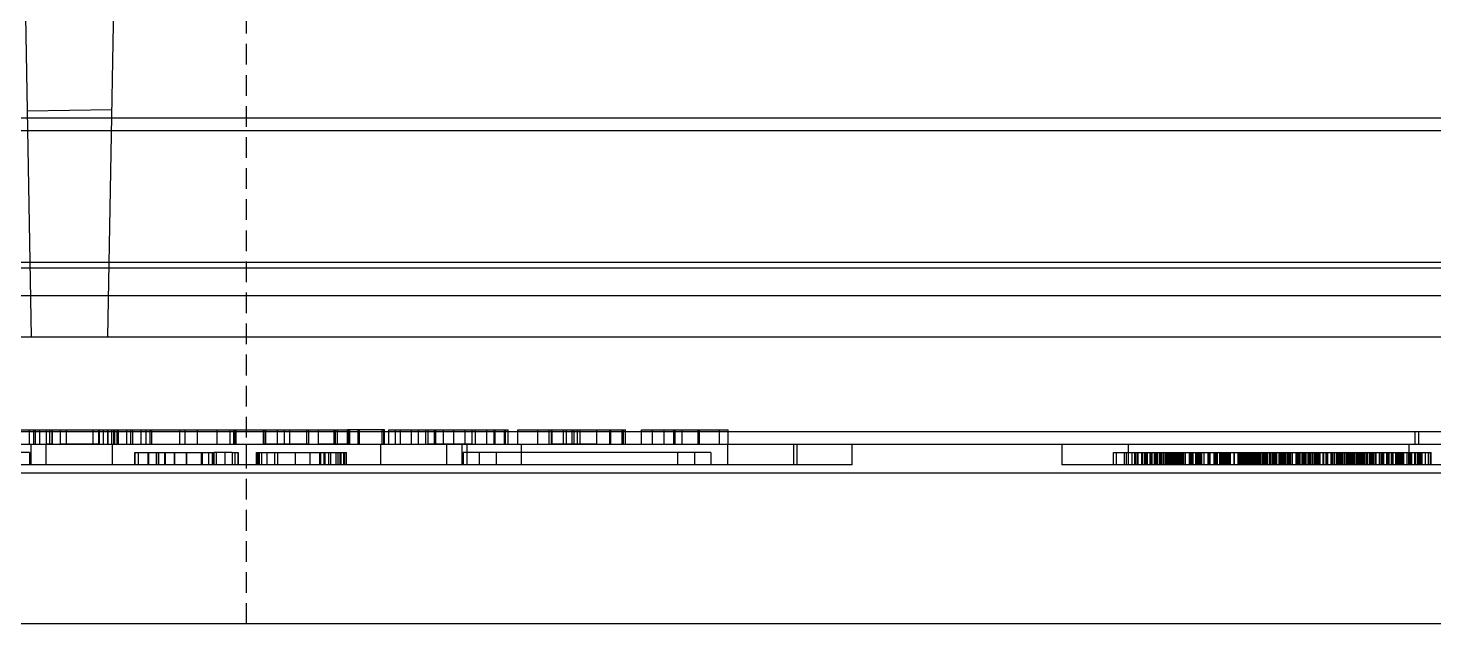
# Model space of a CAD drawing. Extents: x 0 to 144, y 0 to 203.
# Drawn here: x 66.73 to 100.66, y 0 to 14.38 of the extents above; entities that cross this region are included whole.
import ezdxf

# ---------------------------------------------------------------- set-up
doc = ezdxf.new("R2010")
doc.units = 0
doc.linetypes.add('DASHED', pattern=[0.75, 0.5, -0.25])
doc.layers.add('-15N-THT. THIẾT BỊ ĐÓNG MỞ', color=40, linetype='CONTINUOUS')

# ---------------------------------------------------------------- blocks, each defined once
blk = doc.blocks.new('06 - N - SC VSD CHIẾU TRÊN ATV630U07~55N4')
at = {"layer": '-15N-THT. THIẾT BỊ ĐÓNG MỞ', "color": 6, "linetype": 'DASHED'}
blk.add_line((0, 0), (0, -203), dxfattribs=at)
at = {"layer": '-15N-THT. THIẾT BỊ ĐÓNG MỞ'}
for p, q in [((-5.507, -178.13), (-5.194, -196.072)), ((-3.34, -196.072), (-3.2, -188.09)), ((-5.289, -190.617), (-3.244, -190.581)), ((-3.244, -190.581), (-3.244, -190.581)), ((41.619, -190.789), (-41.1, -190.789)), ((-50.569, -191.088), (50.568, -191.088)), ((60.786, -194.28), (-60.787, -194.28)), ((60.786, -194.41), (-60.787, -194.41)), ((-55.055, -195.076), (55.054, -195.076)), ((-55.177, -196.072), (55.197, -196.072)), ((-3.34, -196.072), (-3.34, -196.072)), ((30.605, -198.365), (-29.836, -198.365)), ((-6.046, -198.315), (-5.099, -198.315)), ((-5.266, -198.315), (-0.7, -198.315)), ((-5.266, -198.315), (-5.266, -198.315)), ((-5.233, -198.664), (-5.233, -198.315)), ((-5.128, -198.664), (-5.128, -198.315)), ((-5.099, -198.315), (-5.099, -198.664)), ((-5.091, -198.664), (-5.091, -198.315)), ((-4.984, -198.664), (-4.984, -198.315)), ((-4.825, -198.664), (-4.825, -198.315)), ((-4.744, -198.664), (-4.744, -198.315)), ((-4.689, -198.664), (-4.689, -198.315)), ((-4.678, -198.664), (-4.678, -198.315)), ((-4.482, -198.664), (-4.482, -198.315)), ((-4.341, -198.315), (-4.341, -198.315)), ((-4.341, -198.664), (-4.341, -198.315)), ((-3.694, -198.664), (-3.694, -198.315)), ((-3.561, -198.664), (-3.561, -198.315)), ((-3.561, -198.315), (-3.561, -198.315)), ((-3.544, -198.664), (-3.544, -198.315)), ((-3.445, -198.664), (-3.445, -198.315)), ((-3.342, -198.664), (-3.342, -198.315)), ((-3.331, -198.664), (-3.331, -198.315)), ((-3.241, -198.664), (-3.241, -198.315)), ((-3.193, -198.315), (-3.193, -198.315)), ((-3.193, -198.664), (-3.193, -198.315)), ((-3.193, -198.315), (-2.413, -198.315)), ((-3.172, -198.664), (-3.172, -198.315)), ((-3.12, -198.664), (-3.12, -198.315)), ((-3.087, -198.664), (-3.087, -198.315)), ((-2.886, -198.664), (-2.886, -198.315)), ((-2.789, -198.664), (-2.789, -198.315)), ((-2.738, -198.664), (-2.738, -198.315)), ((-2.548, -198.315), (-2.548, -198.664)), ((-2.414, -198.664), (-2.414, -198.315)), ((-2.413, -198.664), (-2.413, -198.315)), ((-2.413, -198.315), (-2.413, -198.315)), ((-2.413, -198.315), (-2.413, -198.315)), ((-2.32, -198.664), (-2.32, -198.315)), ((-2.281, -198.664), (-2.281, -198.315)), ((-1.604, -198.664), (-1.604, -198.315)), ((-1.479, -198.315), (-1.479, -198.315)), ((-1.479, -198.664), (-1.479, -198.315)), ((-1.478, -198.315), (-1.478, -198.315)), ((-1.478, -198.664), (-1.478, -198.315)), ((-1.175, -198.664), (-1.175, -198.315)), ((-1.175, -198.315), (-1.175, -198.315)), ((-1.175, -198.315), (-1.175, -198.315)), ((-0.7, -198.315), (-0.391, -198.315)), ((-0.7, -198.664), (-0.7, -198.315)), ((-0.7, -198.315), (-0.7, -198.315)), ((-0.391, -198.315), (2.202, -198.315)), ((-0.391, -198.664), (-0.391, -198.315)), ((-0.3, -198.664), (-0.3, -198.315)), ((-0.3, -198.315), (-0.3, -198.315)), ((-0.268, -198.664), (-0.268, -198.315)), ((-0.268, -198.315), (-0.268, -198.315)), ((-0.241, -198.664), (-0.241, -198.315)), ((-0.241, -198.315), (-0.241, -198.315)), ((0.417, -198.664), (0.417, -198.315)), ((0.434, -198.664), (0.434, -198.315)), ((0.472, -198.315), (0.472, -198.315)), ((0.472, -198.664), (0.472, -198.315)), ((0.75, -198.315), (0.75, -198.315)), ((0.75, -198.664), (0.75, -198.315)), ((0.92, -198.664), (0.92, -198.315)), ((1.049, -198.664), (1.049, -198.315)), ((1.462, -198.664), (1.462, -198.315)), ((1.463, -198.664), (1.463, -198.315)), ((1.511, -198.664), (1.511, -198.315)), ((1.74, -198.664), (1.74, -198.315)), ((1.745, -198.664), (1.745, -198.315)), ((2.124, -198.664), (2.124, -198.315)), ((2.142, -198.664), (2.142, -198.315)), ((2.157, -198.664), (2.157, -198.315)), ((2.157, -198.315), (2.157, -198.315)), ((2.2, -198.664), (2.2, -198.315)), ((2.202, -198.315), (2.505, -198.315)), ((2.202, -198.664), (2.202, -198.315)), ((3.338, -198.315), (2.446, -198.315)), ((2.446, -198.664), (2.446, -198.315)), ((2.452, -198.664), (2.452, -198.315)), ((2.466, -198.664), (2.466, -198.315)), ((2.502, -198.315), (2.502, -198.315)), ((2.502, -198.664), (2.502, -198.315)), ((2.704, -198.315), (2.704, -198.315)), ((2.704, -198.664), (2.704, -198.315)), ((2.729, -198.664), (2.729, -198.315)), ((3.282, -198.315), (3.282, -198.315)), ((3.282, -198.664), (3.282, -198.315)), ((3.318, -198.664), (3.318, -198.315)), ((3.338, -198.664), (3.338, -198.315)), ((3.442, -198.664), (3.442, -198.315)), ((3.442, -198.315), (5.45, -198.315)), ((3.6, -198.664), (3.6, -198.315)), ((3.724, -198.664), (3.724, -198.315)), ((3.986, -198.664), (3.986, -198.315)), ((4.154, -198.664), (4.154, -198.315)), ((4.335, -198.664), (4.335, -198.315)), ((4.388, -198.664), (4.388, -198.315)), ((4.542, -198.664), (4.542, -198.315)), ((4.542, -198.315), (4.542, -198.315)), ((4.573, -198.315), (4.573, -198.315)), ((4.573, -198.664), (4.573, -198.315)), ((4.759, -198.664), (4.759, -198.315)), ((5.012, -198.664), (5.012, -198.315)), ((5.285, -198.664), (5.285, -198.315)), ((5.45, -198.315), (5.45, -198.315)), ((5.45, -198.315), (6.253, -198.315)), ((5.45, -198.664), (5.45, -198.315)), ((5.53, -198.315), (5.53, -198.315)), ((5.53, -198.664), (5.53, -198.315)), ((5.807, -198.664), (5.807, -198.315)), ((5.807, -198.315), (5.807, -198.315)), ((5.985, -198.664), (5.985, -198.315)), ((6.008, -198.664), (6.008, -198.315)), ((6.23, -198.664), (6.23, -198.315)), ((6.23, -198.315), (6.23, -198.315)), ((6.253, -198.315), (6.324, -198.315)), ((6.253, -198.664), (6.253, -198.315)), ((6.253, -198.315), (6.253, -198.315)), ((6.324, -198.664), (6.324, -198.315)), ((6.324, -198.315), (6.324, -198.315)), ((6.558, -198.315), (9.151, -198.315)), ((6.558, -198.664), (6.558, -198.315)), ((7.037, -198.315), (7.037, -198.315)), ((7.037, -198.664), (7.037, -198.315)), ((7.314, -198.664), (7.314, -198.315)), ((7.314, -198.315), (7.314, -198.315)), ((7.314, -198.315), (7.314, -198.315)), ((7.367, -198.664), (7.367, -198.315)), ((7.383, -198.664), (7.383, -198.315)), ((7.655, -198.664), (7.655, -198.315)), ((7.727, -198.664), (7.727, -198.315)), ((7.868, -198.664), (7.868, -198.315)), ((7.915, -198.664), (7.915, -198.315)), ((7.998, -198.664), (7.998, -198.315)), ((8.062, -198.664), (8.062, -198.315)), ((8.462, -198.664), (8.462, -198.315)), ((8.776, -198.664), (8.776, -198.315)), ((8.783, -198.664), (8.783, -198.315)), ((8.798, -198.315), (8.798, -198.315)), ((8.798, -198.664), (8.798, -198.315)), ((9.076, -198.315), (9.076, -198.315)), ((9.076, -198.664), (9.076, -198.315)), ((9.085, -198.664), (9.085, -198.315)), ((9.092, -198.664), (9.092, -198.315)), ((9.107, -198.664), (9.107, -198.315)), ((9.107, -198.315), (9.107, -198.315)), ((9.149, -198.664), (9.149, -198.315)), ((9.151, -198.664), (9.151, -198.315)), ((9.535, -198.315), (10.316, -198.315)), ((9.535, -198.664), (9.535, -198.315)), ((9.535, -198.315), (9.535, -198.315)), ((9.805, -198.664), (9.805, -198.315)), ((10.089, -198.664), (10.089, -198.315)), ((10.316, -198.664), (10.316, -198.315)), ((10.316, -198.315), (10.316, -198.315)), ((10.316, -198.315), (11.634, -198.315)), ((10.316, -198.315), (10.316, -198.315)), ((10.35, -198.664), (10.35, -198.315)), ((10.518, -198.664), (10.518, -198.315)), ((10.907, -198.664), (10.907, -198.315)), ((10.907, -198.315), (10.907, -198.315)), ((10.939, -198.664), (10.939, -198.315)), ((10.939, -198.315), (10.939, -198.315)), ((11.42, -198.664), (11.42, -198.315)), ((11.634, -198.664), (11.634, -198.315)), ((28.206, -198.365), (28.206, -198.664)), ((28.292, -198.365), (28.292, -198.664)), ((-32.606, -198.664), (33.371, -198.664)), ((-5.202, -198.664), (-5.202, -199.162)), ((-4.835, -198.664), (-4.835, -199.162)), ((-4.835, -198.664), (-4.835, -199.162)), ((-4.678, -198.664), (-4.825, -198.664)), ((-3.544, -198.664), (-4.482, -198.664)), ((-4.341, -198.664), (-4.341, -198.664)), ((-3.561, -198.664), (-3.561, -198.664)), ((-3.24, -198.664), (-3.24, -198.664)), ((-3.24, -198.664), (-3.24, -199.162)), ((-3.193, -198.664), (-3.193, -198.664)), ((-2.413, -198.664), (-2.413, -198.664)), ((-2.413, -198.664), (-2.413, -198.664)), ((-1.479, -198.664), (-1.479, -198.664)), ((-1.478, -198.664), (-1.478, -198.664)), ((-1.175, -198.664), (-1.175, -198.664)), ((-1.175, -198.664), (-1.175, -198.664)), ((-0.7, -198.664), (-0.7, -198.664)), ((-0.3, -198.664), (-0.3, -198.664)), ((-0.268, -198.664), (-0.268, -198.664)), ((-0.241, -198.664), (-0.241, -198.664)), ((-0.001, -198.664), (-0.001, -199.162)), ((1.511, -198.664), (0.434, -198.664)), ((0.472, -198.664), (0.472, -198.664)), ((0.75, -198.664), (0.75, -198.664)), ((2.452, -198.664), (1.745, -198.664)), ((2.157, -198.664), (2.157, -198.664)), ((2.502, -198.664), (2.502, -198.664)), ((2.704, -198.664), (2.704, -198.664)), ((3.239, -198.664), (3.239, -199.162)), ((3.239, -198.664), (3.239, -198.664)), ((3.282, -198.664), (3.282, -198.664)), ((5.45, -198.664), (4.388, -198.664)), ((4.542, -198.664), (4.542, -198.664)), ((4.573, -198.664), (4.573, -198.664)), ((4.834, -198.664), (4.834, -199.162)), ((5.201, -198.664), (5.201, -199.162)), ((5.321, -198.664), (5.321, -199.162)), ((5.45, -198.664), (5.45, -198.664)), ((5.53, -198.664), (5.53, -198.664)), ((5.807, -198.664), (5.807, -198.664)), ((6.23, -198.664), (6.23, -198.664)), ((6.253, -198.664), (6.253, -198.664)), ((6.324, -198.664), (6.324, -198.664)), ((6.639, -199.162), (6.639, -198.664)), ((7.037, -198.664), (7.037, -198.664)), ((7.314, -198.664), (7.314, -198.664)), ((7.314, -198.664), (7.314, -198.664)), ((8.462, -198.664), (7.383, -198.664)), ((8.798, -198.664), (8.798, -198.664)), ((9.076, -198.664), (9.076, -198.664)), ((9.107, -198.664), (9.107, -198.664)), ((9.535, -198.664), (9.535, -198.664)), ((10.316, -198.664), (10.316, -198.664)), ((10.316, -198.664), (10.316, -198.664)), ((10.907, -198.664), (10.907, -198.664)), ((10.939, -198.664), (10.939, -198.664)), ((11.612, -198.664), (11.612, -199.162)), ((11.612, -198.664), (11.612, -199.162)), ((13.207, -198.664), (13.207, -198.664)), ((13.207, -198.664), (13.207, -199.162)), ((13.296, -199.162), (13.296, -198.664)), ((14.623, -199.162), (14.623, -198.664)), ((19.686, -198.664), (19.686, -199.162)), ((19.686, -198.664), (19.686, -198.664)), ((21.281, -198.664), (21.281, -199.162)), ((28.059, -198.664), (28.059, -199.162)), ((28.059, -198.664), (28.059, -199.162)), ((28.059, -198.664), (28.059, -199.162)), ((3.239, -199.162), (-11.613, -199.162)), ((-5.234, -198.863), (-11.214, -198.863)), ((-5.234, -198.863), (-5.234, -198.863)), ((-5.234, -198.863), (-5.234, -199.162)), ((-5.234, -199.162), (-5.234, -199.162)), ((-3.24, -199.162), (-4.835, -199.162)), ((-3.24, -199.162), (-3.24, -199.162)), ((-2.692, -198.863), (-1.453, -198.863)), ((-2.692, -198.863), (-2.692, -199.162)), ((-2.692, -199.162), (-2.692, -198.863)), ((-2.612, -198.863), (-2.612, -199.162)), ((-2.608, -198.863), (-2.608, -199.162)), ((-2.373, -198.863), (-2.373, -199.162)), ((-2.364, -198.863), (-2.364, -199.162)), ((-2.169, -198.863), (-2.169, -199.162)), ((-2.169, -199.162), (-2.169, -198.863)), ((-2.169, -199.162), (-2.169, -198.863)), ((-2.115, -198.863), (-2.115, -199.162)), ((-2.115, -198.863), (-2.115, -199.162)), ((-1.977, -198.863), (-1.977, -199.162)), ((-1.974, -198.863), (-1.974, -199.162)), ((-1.965, -198.863), (-1.965, -199.162)), ((-1.96, -198.863), (-1.96, -199.162)), ((-1.739, -198.863), (-1.739, -199.162)), ((-1.731, -198.863), (-1.731, -199.162)), ((-1.453, -198.863), (-1.453, -199.162)), ((-1.453, -198.863), (-0.773, -198.863)), ((-1.446, -198.863), (-1.446, -199.162)), ((-1.442, -198.863), (-1.442, -199.162)), ((-1.082, -199.162), (-1.082, -198.863)), ((-1.068, -198.863), (-1.068, -199.162)), ((-0.909, -198.863), (-0.909, -199.162)), ((-0.818, -199.162), (-0.818, -198.863)), ((-0.81, -198.863), (-0.81, -199.162)), ((-0.719, -199.162), (-0.81, -199.162)), ((-0.773, -199.162), (-0.773, -198.863)), ((-0.342, -198.863), (-0.773, -198.863)), ((-0.719, -199.162), (-0.719, -198.863)), ((-0.516, -198.863), (-0.516, -199.162)), ((-0.342, -198.863), (-0.196, -198.863)), ((-0.342, -198.863), (-0.342, -199.162)), ((-0.276, -198.863), (-0.276, -199.162)), ((-0.196, -198.863), (-0.196, -198.863)), ((-0.196, -198.863), (-0.196, -199.162)), ((-0.196, -199.162), (-0.196, -198.863)), ((0.249, -198.863), (2.288, -198.863)), ((0.249, -198.863), (0.249, -198.863)), ((0.249, -199.162), (0.249, -198.863)), ((0.249, -199.162), (0.249, -199.162)), ((0.254, -199.162), (0.254, -198.863)), ((0.283, -199.162), (0.283, -198.863)), ((0.317, -199.162), (0.317, -198.863)), ((0.378, -199.162), (0.378, -198.863)), ((0.505, -199.162), (0.505, -198.863)), ((0.692, -199.162), (0.692, -198.863)), ((0.692, -199.162), (0.692, -198.863)), ((0.765, -199.162), (0.765, -198.863)), ((0.765, -198.863), (0.765, -198.863)), ((0.765, -199.162), (0.765, -199.162)), ((1.188, -199.162), (1.188, -198.863)), ((1.544, -199.162), (1.544, -198.863)), ((1.779, -199.162), (1.779, -198.863)), ((1.798, -199.162), (1.798, -198.863)), ((1.881, -199.162), (1.881, -198.863)), ((1.902, -199.162), (1.902, -198.863)), ((1.996, -199.162), (1.996, -198.863)), ((2.04, -199.162), (2.04, -198.863)), ((2.172, -199.162), (2.172, -198.863)), ((2.172, -199.162), (2.172, -198.863)), ((2.219, -199.162), (2.219, -198.863)), ((2.267, -199.162), (2.267, -198.863)), ((2.288, -198.863), (2.42, -198.863)), ((2.288, -199.162), (2.288, -198.863)), ((2.352, -199.162), (2.352, -198.863)), ((2.381, -199.162), (2.381, -198.863)), ((2.42, -199.162), (2.42, -198.863)), ((4.834, -199.162), (3.239, -199.162)), ((3.239, -199.162), (3.239, -199.162)), ((11.612, -199.162), (4.834, -199.162)), ((11.213, -198.863), (5.233, -198.863)), ((5.233, -198.863), (5.233, -199.162)), ((5.233, -198.863), (5.233, -198.863)), ((5.233, -199.162), (5.233, -199.162)), ((5.631, -198.863), (5.631, -198.863)), ((5.631, -199.162), (5.631, -198.863)), ((5.631, -199.162), (5.631, -199.162)), ((6.03, -198.863), (6.03, -199.162)), ((10.416, -199.162), (10.416, -198.863)), ((10.815, -198.863), (10.815, -198.863)), ((10.815, -198.863), (10.815, -199.162)), ((10.815, -199.162), (10.815, -199.162)), ((11.213, -198.863), (11.213, -198.863)), ((11.213, -198.863), (11.213, -199.162)), ((11.213, -199.162), (11.213, -199.162)), ((13.207, -199.162), (11.612, -199.162)), ((14.623, -199.162), (12.159, -199.162)), ((13.207, -199.162), (13.207, -199.162)), ((21.281, -199.162), (19.686, -199.162)), ((19.686, -199.162), (19.686, -199.162)), ((20.932, -198.863), (21.248, -198.863)), ((20.932, -198.863), (20.932, -198.863)), ((20.932, -199.162), (20.932, -198.863)), ((20.932, -199.162), (20.932, -199.162)), ((21, -199.162), (21, -198.863)), ((21.007, -199.162), (21.007, -198.863)), ((21.191, -198.863), (21.191, -199.162)), ((21.248, -198.863), (21.48, -198.863)), ((21.248, -199.162), (21.248, -198.863)), ((28.059, -199.162), (21.281, -199.162)), ((21.377, -198.863), (21.377, -199.162)), ((21.448, -198.863), (21.448, -198.863)), ((21.448, -199.162), (21.448, -198.863)), ((21.448, -199.162), (21.448, -199.162)), ((21.48, -198.863), (21.639, -198.863)), ((21.48, -198.863), (21.48, -198.863)), ((21.48, -199.162), (21.48, -198.863)), ((21.48, -199.162), (21.48, -198.863)), ((21.48, -199.162), (21.48, -199.162)), ((21.514, -198.863), (21.514, -199.162)), ((21.518, -199.162), (21.518, -198.863)), ((21.61, -198.863), (21.61, -199.162)), ((21.629, -198.863), (21.629, -199.162)), ((21.639, -198.863), (27.66, -198.863)), ((21.639, -199.162), (21.639, -198.863)), ((21.68, -198.863), (21.68, -198.863)), ((21.68, -198.863), (21.68, -199.162)), ((21.68, -198.863), (21.68, -198.863)), ((21.68, -199.162), (21.68, -199.162)), ((21.68, -199.162), (21.68, -199.162)), ((21.703, -198.863), (21.703, -199.162)), ((21.712, -199.162), (21.712, -198.863)), ((21.738, -198.863), (21.738, -198.863)), ((21.738, -199.162), (21.738, -198.863)), ((21.738, -199.162), (21.738, -199.162)), ((21.752, -199.162), (21.752, -198.863)), ((21.815, -199.162), (21.815, -198.863)), ((21.829, -198.863), (21.829, -199.162)), ((21.857, -198.863), (21.857, -199.162)), ((21.911, -198.863), (21.911, -199.162)), ((21.925, -199.162), (21.925, -198.863)), ((21.943, -198.863), (21.943, -199.162)), ((21.97, -198.863), (21.97, -199.162)), ((21.977, -199.162), (21.977, -198.863)), ((21.996, -199.162), (21.996, -198.863)), ((22.031, -198.863), (22.031, -199.162)), ((22.034, -198.863), (22.034, -199.162)), ((22.058, -198.863), (22.058, -199.162)), ((22.078, -198.863), (22.078, -198.863)), ((22.078, -199.162), (22.078, -198.863)), ((22.078, -199.162), (22.078, -199.162)), ((22.088, -198.863), (22.088, -199.162)), ((22.126, -198.863), (22.126, -199.162)), ((22.131, -198.863), (22.131, -199.162)), ((22.154, -199.162), (22.154, -198.863)), ((22.194, -198.863), (22.194, -199.162)), ((22.196, -198.863), (22.196, -198.863)), ((22.196, -199.162), (22.196, -198.863)), ((22.196, -199.162), (22.196, -199.162)), ((22.207, -198.863), (22.207, -199.162)), ((22.223, -198.863), (22.223, -199.162)), ((22.224, -198.863), (22.224, -199.162)), ((22.229, -198.863), (22.229, -199.162)), ((22.234, -198.863), (22.234, -199.162)), ((22.235, -199.162), (22.235, -198.863)), ((22.256, -198.863), (22.256, -199.162)), ((22.256, -199.162), (22.256, -198.863)), ((22.257, -199.162), (22.257, -198.863)), ((22.28, -199.162), (22.28, -198.863)), ((22.292, -199.162), (22.292, -198.863)), ((22.318, -198.863), (22.318, -199.162)), ((22.325, -198.863), (22.325, -199.162)), ((22.339, -198.863), (22.339, -198.863)), ((22.339, -199.162), (22.339, -198.863)), ((22.339, -199.162), (22.339, -199.162)), ((22.343, -198.863), (22.343, -199.162)), ((22.359, -198.863), (22.359, -199.162)), ((22.374, -199.162), (22.374, -198.863)), ((22.376, -199.162), (22.376, -198.863)), ((22.385, -198.863), (22.385, -199.162)), ((22.416, -198.863), (22.416, -199.162)), ((22.417, -199.162), (22.417, -198.863)), ((22.424, -198.863), (22.424, -199.162)), ((22.43, -198.863), (22.43, -199.162)), ((22.436, -198.863), (22.436, -199.162)), ((22.437, -199.162), (22.437, -198.863)), ((22.441, -199.162), (22.441, -198.863)), ((22.467, -199.162), (22.467, -198.863)), ((22.477, -198.863), (22.477, -199.162)), ((22.481, -198.863), (22.481, -199.162)), ((22.484, -198.863), (22.484, -199.162)), ((22.484, -199.162), (22.484, -198.863)), ((22.494, -198.863), (22.494, -199.162)), ((22.497, -199.162), (22.497, -198.863)), ((22.513, -198.863), (22.513, -199.162)), ((22.518, -199.162), (22.518, -198.863)), ((22.524, -198.863), (22.524, -199.162)), ((22.541, -198.863), (22.541, -199.162)), ((22.556, -198.863), (22.556, -199.162)), ((22.561, -199.162), (22.561, -198.863)), ((22.597, -199.162), (22.597, -198.863)), ((22.597, -198.863), (22.597, -198.863)), ((22.597, -199.162), (22.597, -199.162)), ((22.608, -198.863), (22.608, -199.162)), ((22.621, -198.863), (22.621, -199.162)), ((22.657, -198.863), (22.657, -199.162)), ((22.762, -198.863), (22.762, -198.863)), ((22.762, -199.162), (22.762, -198.863)), ((22.762, -199.162), (22.762, -199.162)), ((22.778, -199.162), (22.778, -198.863)), ((22.799, -199.162), (22.799, -198.863)), ((22.804, -198.863), (22.804, -199.162)), ((22.819, -198.863), (22.819, -199.162)), ((22.83, -199.162), (22.83, -198.863)), ((22.844, -198.863), (22.844, -199.162)), ((22.846, -199.162), (22.846, -198.863)), ((22.92, -199.162), (22.92, -198.863)), ((22.933, -198.863), (22.933, -199.162)), ((22.959, -198.863), (22.959, -199.162)), ((22.997, -199.162), (22.997, -198.863)), ((23.008, -199.162), (23.008, -198.863)), ((23.02, -198.863), (23.02, -199.162)), ((23.02, -198.863), (23.02, -198.863)), ((23.02, -199.162), (23.02, -198.863)), ((23.02, -199.162), (23.02, -199.162)), ((23.053, -198.863), (23.053, -199.162)), ((23.121, -199.162), (23.121, -198.863)), ((23.216, -199.162), (23.216, -198.863)), ((23.217, -199.162), (23.217, -198.863)), ((23.25, -199.162), (23.25, -198.863)), ((23.267, -199.162), (23.267, -198.863)), ((23.359, -199.162), (23.359, -198.863)), ((23.36, -198.863), (23.36, -199.162)), ((23.36, -199.162), (23.36, -198.863)), ((23.399, -199.162), (23.399, -198.863)), ((23.4, -198.863), (23.4, -199.162)), ((23.402, -198.863), (23.402, -199.162)), ((23.442, -199.162), (23.442, -198.863)), ((23.444, -199.162), (23.444, -198.863)), ((23.499, -198.863), (23.499, -198.863)), ((23.499, -199.162), (23.499, -198.863)), ((23.499, -199.162), (23.499, -199.162)), ((23.501, -199.162), (23.501, -198.863)), ((23.52, -198.863), (23.52, -199.162)), ((23.524, -198.863), (23.524, -199.162)), ((23.541, -199.162), (23.541, -198.863)), ((23.556, -199.162), (23.556, -198.863)), ((23.562, -199.162), (23.562, -198.863)), ((23.569, -199.162), (23.569, -198.863)), ((23.581, -199.162), (23.581, -198.863)), ((23.602, -199.162), (23.602, -198.863)), ((23.602, -199.162), (23.602, -198.863)), ((23.622, -199.162), (23.622, -198.863)), ((23.622, -198.863), (23.622, -199.162)), ((23.622, -199.162), (23.622, -198.863)), ((23.622, -199.162), (23.622, -198.863)), ((23.644, -199.162), (23.644, -198.863)), ((23.644, -199.162), (23.644, -198.863)), ((23.644, -199.162), (23.644, -198.863)), ((23.649, -198.863), (23.649, -199.162)), ((23.649, -198.863), (23.649, -199.162)), ((23.673, -199.162), (23.673, -198.863)), ((23.693, -199.162), (23.693, -198.863)), ((23.713, -199.162), (23.713, -198.863)), ((23.718, -198.863), (23.718, -199.162)), ((23.719, -198.863), (23.719, -199.162)), ((23.723, -199.162), (23.723, -198.863)), ((23.724, -198.863), (23.724, -199.162)), ((23.726, -198.863), (23.726, -199.162)), ((23.744, -199.162), (23.744, -198.863)), ((23.755, -199.162), (23.755, -198.863)), ((23.758, -199.162), (23.758, -198.863)), ((23.837, -198.863), (23.837, -199.162)), ((23.841, -198.863), (23.841, -199.162)), ((23.938, -198.863), (23.938, -198.863)), ((23.938, -199.162), (23.938, -198.863)), ((23.938, -199.162), (23.938, -199.162)), ((23.944, -199.162), (23.944, -198.863)), ((23.965, -199.162), (23.965, -198.863)), ((23.971, -199.162), (23.971, -198.863)), ((23.98, -198.863), (23.98, -199.162)), ((23.981, -199.162), (23.981, -198.863)), ((23.984, -198.863), (23.984, -199.162)), ((23.985, -198.863), (23.985, -199.162)), ((24.014, -199.162), (24.014, -198.863)), ((24.016, -198.863), (24.016, -198.863)), ((24.016, -199.162), (24.016, -198.863)), ((24.016, -199.162), (24.016, -199.162)), ((24.03, -199.162), (24.03, -198.863)), ((24.056, -199.162), (24.056, -198.863)), ((24.063, -199.162), (24.063, -198.863)), ((24.073, -199.162), (24.073, -198.863)), ((24.099, -199.162), (24.099, -198.863)), ((24.104, -199.162), (24.104, -198.863)), ((24.122, -199.162), (24.122, -198.863)), ((24.129, -199.162), (24.129, -198.863)), ((24.142, -199.162), (24.142, -198.863)), ((24.165, -198.863), (24.165, -199.162)), ((24.172, -198.863), (24.172, -199.162)), ((24.175, -198.863), (24.175, -198.863)), ((24.175, -199.162), (24.175, -198.863)), ((24.175, -199.162), (24.175, -199.162)), ((24.179, -199.162), (24.179, -198.863)), ((24.197, -199.162), (24.197, -198.863)), ((24.233, -199.162), (24.233, -198.863)), ((24.252, -198.863), (24.252, -199.162)), ((24.283, -199.162), (24.283, -198.863)), ((24.298, -198.863), (24.298, -199.162)), ((24.301, -198.863), (24.301, -199.162)), ((24.32, -198.863), (24.32, -199.162)), ((24.332, -199.162), (24.332, -198.863)), ((24.334, -199.162), (24.334, -198.863)), ((24.347, -198.863), (24.347, -199.162)), ((24.347, -199.162), (24.347, -198.863)), ((24.347, -199.162), (24.347, -198.863)), ((24.356, -199.162), (24.356, -198.863)), ((24.367, -199.162), (24.367, -198.863)), ((24.38, -199.162), (24.38, -198.863)), ((24.4, -199.162), (24.4, -198.863)), ((24.416, -199.162), (24.416, -198.863)), ((24.427, -199.162), (24.427, -198.863)), ((24.43, -199.162), (24.43, -198.863)), ((24.448, -198.863), (24.448, -199.162)), ((24.461, -199.162), (24.461, -198.863)), ((24.476, -199.162), (24.476, -198.863)), ((24.492, -199.162), (24.492, -198.863)), ((24.533, -199.162), (24.533, -198.863)), ((24.535, -199.162), (24.535, -198.863)), ((24.535, -198.863), (24.535, -199.162)), ((24.553, -199.162), (24.553, -198.863)), ((24.553, -199.162), (24.553, -198.863)), ((24.568, -198.863), (24.568, -199.162)), ((24.574, -199.162), (24.574, -198.863)), ((24.608, -198.863), (24.608, -199.162)), ((24.609, -199.162), (24.609, -198.863)), ((24.609, -199.162), (24.609, -198.863)), ((24.61, -199.162), (24.61, -198.863)), ((24.614, -199.162), (24.614, -198.863)), ((24.646, -199.162), (24.646, -198.863)), ((24.648, -199.162), (24.648, -198.863)), ((24.693, -199.162), (24.693, -198.863)), ((24.695, -199.162), (24.695, -198.863)), ((24.726, -199.162), (24.726, -198.863)), ((24.738, -199.162), (24.738, -198.863)), ((24.773, -199.162), (24.773, -198.863)), ((24.779, -199.162), (24.779, -198.863)), ((24.796, -199.162), (24.796, -198.863)), ((24.796, -199.162), (24.796, -198.863)), ((24.821, -199.162), (24.821, -198.863)), ((24.823, -199.162), (24.823, -198.863)), ((24.85, -199.162), (24.85, -198.863)), ((24.876, -199.162), (24.876, -198.863)), ((24.926, -199.162), (24.926, -198.863)), ((24.93, -198.863), (24.93, -198.863)), ((24.93, -199.162), (24.93, -198.863)), ((24.93, -199.162), (24.93, -199.162)), ((24.936, -199.162), (24.936, -198.863)), ((24.937, -199.162), (24.937, -198.863)), ((24.952, -199.162), (24.952, -198.863)), ((24.963, -199.162), (24.963, -198.863)), ((24.965, -199.162), (24.965, -198.863)), ((24.972, -199.162), (24.972, -198.863)), ((24.979, -199.162), (24.979, -198.863)), ((25.001, -199.162), (25.001, -198.863)), ((25.006, -199.162), (25.006, -198.863)), ((25.04, -199.162), (25.04, -198.863)), ((25.041, -199.162), (25.041, -198.863)), ((25.043, -199.162), (25.043, -198.863)), ((25.047, -199.162), (25.047, -198.863)), ((25.06, -199.162), (25.06, -198.863)), ((25.082, -199.162), (25.082, -198.863)), ((25.123, -199.162), (25.123, -198.863)), ((25.126, -198.863), (25.126, -198.863)), ((25.126, -199.162), (25.126, -198.863)), ((25.126, -199.162), (25.126, -199.162)), ((25.134, -199.162), (25.134, -198.863)), ((25.134, -199.162), (25.134, -198.863)), ((25.147, -199.162), (25.147, -198.863)), ((25.167, -198.863), (25.167, -198.863)), ((25.167, -199.162), (25.167, -198.863)), ((25.167, -199.162), (25.167, -199.162)), ((25.195, -199.162), (25.195, -198.863)), ((25.2, -199.162), (25.2, -198.863)), ((25.203, -199.162), (25.203, -198.863)), ((25.21, -199.162), (25.21, -198.863)), ((25.25, -199.162), (25.25, -198.863)), ((25.337, -199.162), (25.337, -198.863)), ((25.364, -199.162), (25.364, -198.863)), ((25.373, -198.863), (25.373, -199.162)), ((25.373, -199.162), (25.373, -198.863)), ((25.377, -199.162), (25.377, -198.863)), ((25.379, -199.162), (25.379, -198.863)), ((25.382, -199.162), (25.382, -198.863)), ((25.386, -199.162), (25.386, -198.863)), ((25.388, -199.162), (25.388, -198.863)), ((25.393, -199.162), (25.393, -198.863)), ((25.403, -199.162), (25.403, -198.863)), ((25.413, -198.863), (25.413, -199.162)), ((25.415, -198.863), (25.415, -199.162)), ((25.418, -199.162), (25.418, -198.863)), ((25.432, -199.162), (25.432, -198.863)), ((25.481, -199.162), (25.481, -198.863)), ((25.516, -199.162), (25.516, -198.863)), ((25.523, -199.162), (25.523, -198.863)), ((25.532, -198.863), (25.532, -199.162)), ((25.537, -198.863), (25.537, -199.162)), ((25.556, -199.162), (25.556, -198.863)), ((25.567, -199.162), (25.567, -198.863)), ((25.57, -199.162), (25.57, -198.863)), ((25.584, -199.162), (25.584, -198.863)), ((25.626, -199.162), (25.626, -198.863)), ((25.635, -198.863), (25.635, -199.162)), ((25.635, -199.162), (25.635, -198.863)), ((25.635, -199.162), (25.635, -198.863)), ((25.643, -198.863), (25.643, -198.863)), ((25.643, -199.162), (25.643, -198.863)), ((25.643, -199.162), (25.643, -199.162)), ((25.651, -199.162), (25.651, -198.863)), ((25.661, -198.863), (25.661, -199.162)), ((25.662, -199.162), (25.662, -198.863)), ((25.662, -199.162), (25.662, -198.863)), ((25.662, -198.863), (25.662, -199.162)), ((25.675, -199.162), (25.675, -198.863)), ((25.683, -199.162), (25.683, -198.863)), ((25.724, -199.162), (25.724, -198.863)), ((25.729, -199.162), (25.729, -198.863)), ((25.73, -199.162), (25.73, -198.863)), ((25.73, -198.863), (25.73, -199.162)), ((25.732, -198.863), (25.732, -199.162)), ((25.737, -198.863), (25.737, -199.162)), ((25.739, -198.863), (25.739, -199.162)), ((25.79, -199.162), (25.79, -198.863)), ((25.803, -199.162), (25.803, -198.863)), ((25.804, -199.162), (25.804, -198.863)), ((25.813, -199.162), (25.813, -198.863)), ((25.827, -199.162), (25.827, -198.863)), ((25.847, -199.162), (25.847, -198.863)), ((25.849, -198.863), (25.849, -199.162)), ((25.854, -198.863), (25.854, -199.162)), ((25.871, -199.162), (25.871, -198.863)), ((25.879, -199.162), (25.879, -198.863)), ((25.88, -199.162), (25.88, -198.863)), ((25.881, -199.162), (25.881, -198.863)), ((25.884, -199.162), (25.884, -198.863)), ((25.911, -199.162), (25.911, -198.863)), ((25.915, -199.162), (25.915, -198.863)), ((25.921, -199.162), (25.921, -198.863)), ((25.99, -199.162), (25.99, -198.863)), ((25.993, -198.863), (25.993, -199.162)), ((25.996, -198.863), (25.996, -199.162)), ((25.998, -198.863), (25.998, -199.162)), ((26.056, -198.863), (26.056, -199.162)), ((26.064, -199.162), (26.064, -198.863)), ((26.093, -199.162), (26.093, -198.863)), ((26.093, -198.863), (26.093, -199.162)), ((26.178, -198.863), (26.178, -199.162)), ((26.179, -198.863), (26.179, -199.162)), ((26.185, -198.863), (26.185, -199.162)), ((26.208, -198.863), (26.208, -198.863)), ((26.208, -199.162), (26.208, -198.863)), ((26.208, -199.162), (26.208, -199.162)), ((26.235, -199.162), (26.235, -198.863)), ((26.261, -198.863), (26.261, -199.162)), ((26.265, -198.863), (26.265, -199.162)), ((26.274, -199.162), (26.274, -198.863)), ((26.31, -198.863), (26.31, -199.162)), ((26.314, -198.863), (26.314, -199.162)), ((26.322, -198.863), (26.322, -199.162)), ((26.328, -199.162), (26.328, -198.863)), ((26.333, -198.863), (26.333, -199.162)), ((26.345, -199.162), (26.345, -198.863)), ((26.359, -198.863), (26.359, -199.162)), ((26.36, -199.162), (26.36, -198.863)), ((26.36, -199.162), (26.36, -198.863)), ((26.362, -199.162), (26.362, -198.863)), ((26.383, -199.162), (26.383, -198.863)), ((26.417, -199.162), (26.417, -198.863)), ((26.419, -199.162), (26.419, -198.863)), ((26.449, -199.162), (26.449, -198.863)), ((26.451, -199.162), (26.451, -198.863)), ((26.452, -198.863), (26.452, -199.162)), ((26.461, -198.863), (26.461, -199.162)), ((26.469, -199.162), (26.469, -198.863)), ((26.494, -198.863), (26.494, -199.162)), ((26.51, -199.162), (26.51, -198.863)), ((26.548, -198.863), (26.548, -199.162)), ((26.552, -198.863), (26.552, -199.162)), ((26.581, -198.863), (26.581, -199.162)), ((26.621, -198.863), (26.621, -199.162)), ((26.621, -199.162), (26.621, -198.863)), ((26.621, -199.162), (26.621, -198.863)), ((26.623, -199.162), (26.623, -198.863)), ((26.628, -199.162), (26.628, -198.863)), ((26.64, -199.162), (26.64, -198.863)), ((26.641, -198.863), (26.641, -199.162)), ((26.642, -199.162), (26.642, -198.863)), ((26.674, -199.162), (26.674, -198.863)), ((26.691, -198.863), (26.691, -198.863)), ((26.691, -199.162), (26.691, -198.863)), ((26.691, -199.162), (26.691, -199.162)), ((26.715, -199.162), (26.715, -198.863)), ((26.718, -199.162), (26.718, -198.863)), ((26.731, -198.863), (26.731, -199.162)), ((26.75, -199.162), (26.75, -198.863)), ((26.751, -199.162), (26.751, -198.863)), ((26.789, -198.863), (26.789, -199.162)), ((26.791, -199.162), (26.791, -198.863)), ((26.826, -199.162), (26.826, -198.863)), ((26.832, -199.162), (26.832, -198.863)), ((26.849, -199.162), (26.849, -198.863)), ((26.851, -199.162), (26.851, -198.863)), ((26.863, -198.863), (26.863, -199.162)), ((26.866, -199.162), (26.866, -198.863)), ((26.873, -199.162), (26.873, -198.863)), ((26.889, -199.162), (26.889, -198.863)), ((26.901, -199.162), (26.901, -198.863)), ((26.934, -199.162), (26.934, -198.863)), ((26.962, -199.162), (26.962, -198.863)), ((26.991, -199.162), (26.991, -198.863)), ((27.023, -198.863), (27.023, -199.162)), ((27.039, -199.162), (27.039, -198.863)), ((27.059, -198.863), (27.059, -199.162)), ((27.065, -199.162), (27.065, -198.863)), ((27.111, -198.863), (27.111, -199.162)), ((27.13, -198.863), (27.13, -198.863)), ((27.13, -199.162), (27.13, -198.863)), ((27.13, -199.162), (27.13, -199.162)), ((27.166, -199.162), (27.166, -198.863)), ((27.17, -199.162), (27.17, -198.863)), ((27.19, -199.162), (27.19, -198.863)), ((27.198, -199.162), (27.198, -198.863)), ((27.2, -198.863), (27.2, -199.162)), ((27.238, -198.863), (27.238, -199.162)), ((27.26, -199.162), (27.26, -198.863)), ((27.262, -198.863), (27.262, -198.863)), ((27.262, -198.863), (27.262, -199.162)), ((27.262, -199.162), (27.262, -199.162)), ((27.352, -199.162), (27.352, -198.863)), ((27.388, -198.863), (27.388, -198.863)), ((27.388, -199.162), (27.388, -198.863)), ((27.388, -199.162), (27.388, -199.162)), ((27.422, -198.863), (27.422, -198.863)), ((27.422, -199.162), (27.422, -198.863)), ((27.422, -199.162), (27.422, -199.162)), ((27.457, -199.162), (27.457, -198.863)), ((27.458, -199.162), (27.458, -198.863)), ((27.529, -199.162), (27.529, -198.863)), ((27.543, -199.162), (27.543, -198.863)), ((27.546, -199.162), (27.546, -198.863)), ((27.55, -199.162), (27.55, -198.863)), ((27.557, -199.162), (27.557, -198.863)), ((27.58, -199.162), (27.58, -198.863)), ((27.643, -199.162), (27.643, -198.863)), ((27.659, -199.162), (27.659, -198.863)), ((27.66, -198.863), (27.66, -198.863)), ((27.66, -198.863), (27.66, -199.162)), ((27.66, -198.863), (28.333, -198.863)), ((27.66, -199.162), (27.66, -199.162)), ((27.669, -199.162), (27.669, -198.863)), ((27.68, -199.162), (27.68, -198.863)), ((27.68, -198.863), (27.68, -198.863)), ((27.68, -199.162), (27.68, -199.162)), ((27.742, -199.162), (27.742, -198.863)), ((27.768, -199.162), (27.768, -198.863)), ((27.768, -199.162), (27.768, -198.863)), ((27.801, -199.162), (27.801, -198.863)), ((27.832, -199.162), (27.832, -198.863)), ((27.866, -198.863), (27.866, -198.863)), ((27.866, -199.162), (27.866, -198.863)), ((27.866, -199.162), (27.866, -199.162)), ((27.882, -199.162), (27.882, -198.863)), ((27.904, -199.162), (27.904, -198.863)), ((27.928, -199.162), (27.928, -198.863)), ((27.937, -199.162), (27.937, -198.863)), ((28.022, -199.162), (28.022, -198.863)), ((30.405, -199.162), (28.059, -199.162)), ((28.062, -199.162), (28.062, -198.863)), ((28.093, -199.162), (28.093, -198.863)), ((28.1, -199.162), (28.1, -198.863)), ((28.119, -199.162), (28.119, -198.863)), ((28.135, -199.162), (28.135, -198.863)), ((28.203, -199.162), (28.203, -198.863)), ((28.218, -199.162), (28.218, -198.863)), ((28.229, -199.162), (28.229, -198.863)), ((28.276, -199.162), (28.276, -198.863)), ((28.298, -199.162), (28.298, -198.863)), ((28.299, -199.162), (28.299, -198.863)), ((28.333, -198.863), (28.593, -198.863)), ((28.333, -199.162), (28.333, -198.863)), ((28.34, -198.863), (28.34, -198.863)), ((28.34, -199.162), (28.34, -198.863)), ((28.34, -199.162), (28.34, -199.162)), ((28.35, -199.162), (28.35, -198.863)), ((28.375, -199.162), (28.375, -198.863)), ((28.379, -199.162), (28.379, -198.863)), ((28.463, -199.162), (28.463, -198.863)), ((28.53, -199.162), (28.53, -198.863)), ((28.533, -199.162), (28.533, -198.863)), ((28.539, -199.162), (28.539, -198.863)), ((28.593, -198.863), (28.599, -198.863)), ((28.593, -199.162), (28.593, -198.863)), ((28.599, -199.162), (28.599, -198.863)), ((33.921, -199.362), (-33.375, -199.362)), ((71.999, -203), (-72, -203))]:
    blk.add_line(p, q, dxfattribs=at)

msp = doc.modelspace()

# ---------------------------------------------------------------- block references
msp.add_blockref('06 - N - SC VSD CHIẾU TRÊN ATV630U07~55N4', (72, 203))

doc.saveas('drawing.dxf')
